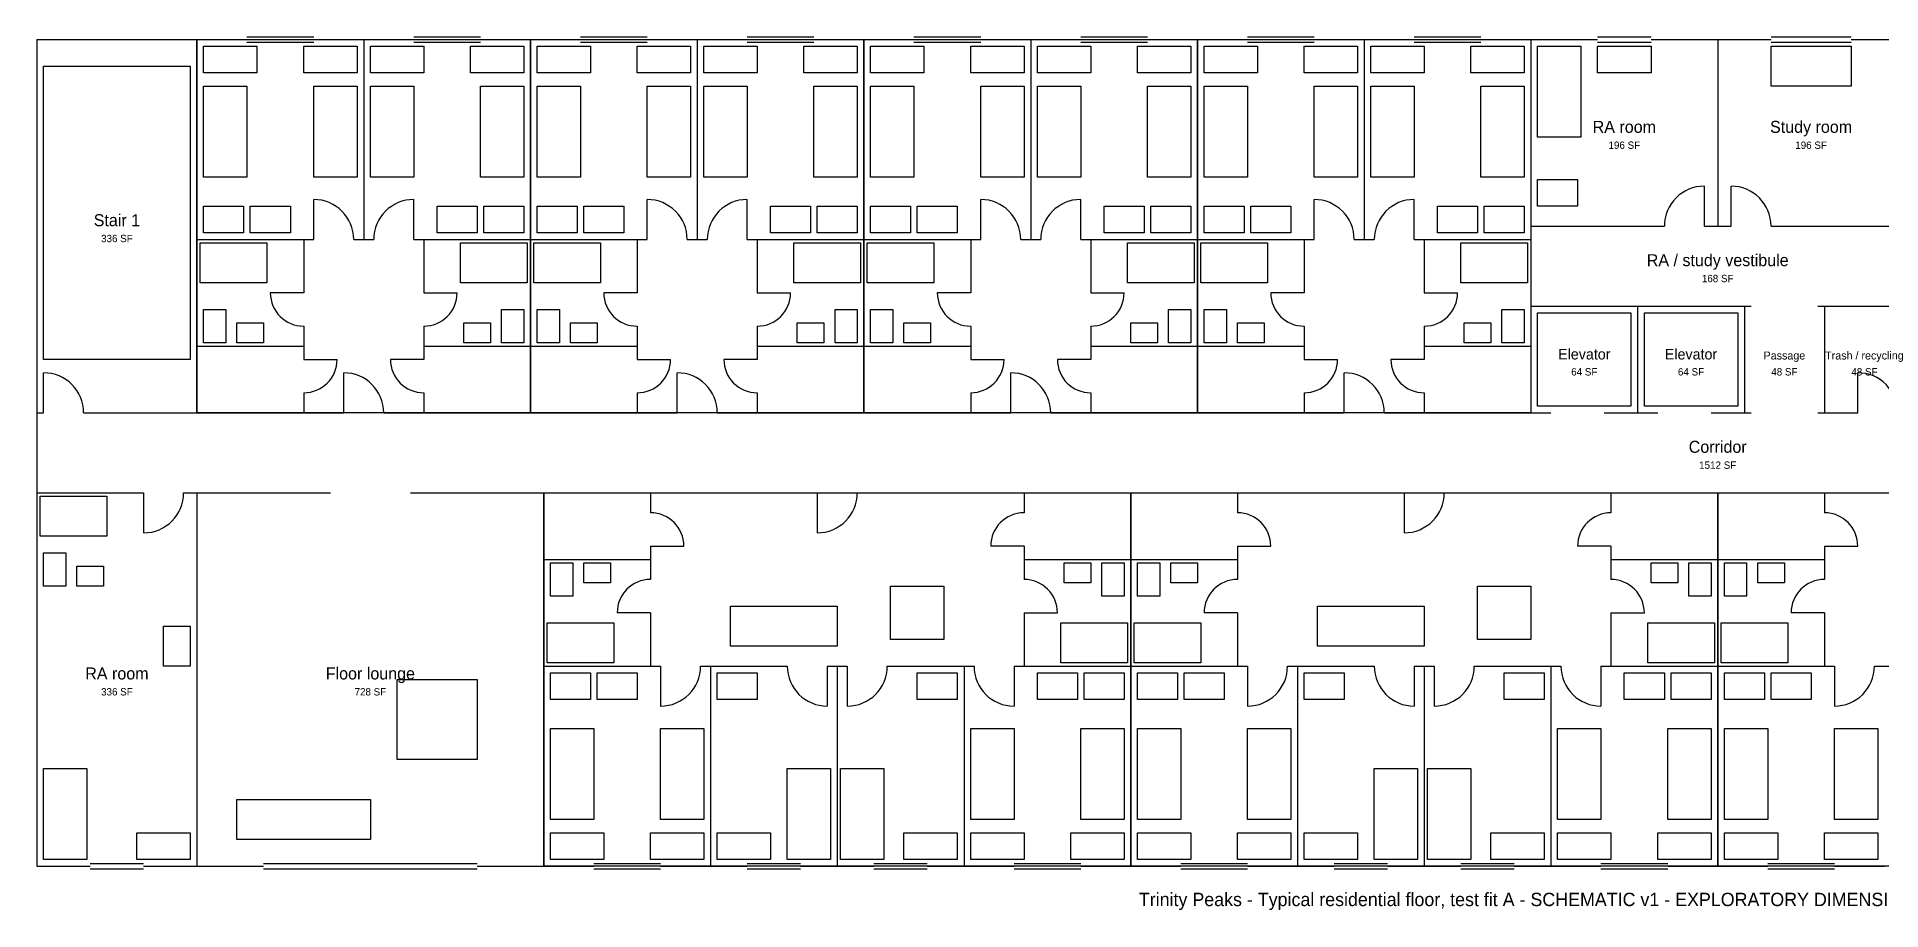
# Model space of a CAD drawing. Extents: x 0 to 252, y -65 to 0.
# Drawn here: x 0 to 138.2, y -65.3 to 0.2 of the extents above; entities that cross this region are included whole.
import ezdxf
from ezdxf.enums import TextEntityAlignment as Align

# ---------------------------------------------------------------- set-up
doc = ezdxf.new("R2010")
doc.units = 0
for name, color, linetype in [('DOORS', 1, 'CONTINUOUS'), ('FIXTURES', 4, 'CONTINUOUS'), ('FURNITURE', 8, 'CONTINUOUS'), ('MODULES', 6, 'CONTINUOUS'), ('TEXT', 7, 'CONTINUOUS'), ('WALLS', 7, 'CONTINUOUS'), ('WALLS-EXT', 7, 'CONTINUOUS'), ('WINDOWS', 5, 'CONTINUOUS')]:
    doc.layers.add(name, color=color, linetype=linetype)

msp = doc.modelspace()

# ---------------------------------------------------------------- linework, layer by layer
at = {"layer": 'DOORS'}
for p, q in [((125, -14), (125, -11)), ((127, -14), (127, -11)), ((20.75, -15), (20.75, -12)), ((28.25, -15), (28.25, -12)), ((45.75, -15), (45.75, -12)), ((53.25, -15), (53.25, -12)), ((70.75, -15), (70.75, -12)), ((78.25, -15), (78.25, -12)), ((95.75, -15), (95.75, -12)), ((103.25, -15), (103.25, -12)), ((20, -19), (17.5, -19)), ((29, -19), (31.5, -19)), ((45, -19), (42.5, -19)), ((54, -19), (56.5, -19)), ((70, -19), (67.5, -19)), ((79, -19), (81.5, -19)), ((95, -19), (92.5, -19)), ((104, -19), (106.5, -19)), ((20, -24), (22.5, -24)), ((29, -24), (26.5, -24)), ((45, -24), (47.5, -24)), ((54, -24), (51.5, -24)), ((70, -24), (72.5, -24)), ((79, -24), (76.5, -24)), ((95, -24), (97.5, -24)), ((104, -24), (101.5, -24)), ((0.5, -28), (0.5, -25)), ((23, -28), (23, -25)), ((48, -28), (48, -25)), ((73, -28), (73, -25)), ((98, -28), (98, -25)), ((136.5, -28), (136.5, -25)), ((8, -34), (8, -37)), ((58.5, -34), (58.5, -37)), ((102.5, -34), (102.5, -37)), ((46, -38), (48.5, -38)), ((74, -38), (71.5, -38)), ((90, -38), (92.5, -38)), ((118, -38), (115.5, -38)), ((134, -38), (136.5, -38)), ((46, -43), (43.5, -43)), ((74, -43), (76.5, -43)), ((90, -43), (87.5, -43)), ((118, -43), (120.5, -43)), ((134, -43), (131.5, -43)), ((46.75, -47), (46.75, -50)), ((59.25, -47), (59.25, -50)), ((60.75, -47), (60.75, -50)), ((73.25, -47), (73.25, -50)), ((90.75, -47), (90.75, -50)), ((103.25, -47), (103.25, -50)), ((104.75, -47), (104.75, -50)), ((117.25, -47), (117.25, -50)), ((134.75, -47), (134.75, -50))]:
    msp.add_line(p, q, dxfattribs=at)
for centre, radius, start, end in [((125, -14), 3, 90, 180), ((127, -14), 3, 0, 90), ((20.75, -15), 3, 0, 90), ((28.25, -15), 3, 90, 180), ((45.75, -15), 3, 0, 90), ((53.25, -15), 3, 90, 180), ((70.75, -15), 3, 0, 90), ((78.25, -15), 3, 90, 180), ((95.75, -15), 3, 0, 90), ((103.25, -15), 3, 90, 180), ((20, -19), 2.5, 180, 270), ((29, -19), 2.5, 270, 0), ((45, -19), 2.5, 180, 270), ((54, -19), 2.5, 270, 0), ((70, -19), 2.5, 180, 270), ((79, -19), 2.5, 270, 0), ((95, -19), 2.5, 180, 270), ((104, -19), 2.5, 270, 0), ((20, -24), 2.5, 270, 0), ((29, -24), 2.5, 180, 270), ((45, -24), 2.5, 270, 0), ((54, -24), 2.5, 180, 270), ((70, -24), 2.5, 270, 0), ((79, -24), 2.5, 180, 270), ((95, -24), 2.5, 270, 0), ((104, -24), 2.5, 180, 270), ((0.5, -28), 3, 0, 90), ((23, -28), 3, 0, 90), ((48, -28), 3, 0, 90), ((73, -28), 3, 0, 90), ((98, -28), 3, 0, 90), ((136.5, -28), 3, 0, 90), ((8, -34), 3, 270, 0), ((58.5, -34), 3, 270, 0), ((102.5, -34), 3, 270, 0), ((46, -38), 2.5, 0, 90), ((74, -38), 2.5, 90, 180), ((90, -38), 2.5, 0, 90), ((118, -38), 2.5, 90, 180), ((134, -38), 2.5, 0, 90), ((46, -43), 2.5, 90, 180), ((74, -43), 2.5, 0, 90), ((90, -43), 2.5, 90, 180), ((118, -43), 2.5, 0, 90), ((134, -43), 2.5, 90, 180), ((46.75, -47), 3, 270, 0), ((59.25, -47), 3, 180, 270), ((60.75, -47), 3, 270, 0), ((73.25, -47), 3, 180, 270), ((90.75, -47), 3, 270, 0), ((103.25, -47), 3, 180, 270), ((104.75, -47), 3, 270, 0), ((117.25, -47), 3, 180, 270), ((134.75, -47), 3, 270, 0)]:
    msp.add_arc(centre, radius, start, end, dxfattribs=at)
at = {"layer": 'FIXTURES'}
for p, q in [((0.5, -2), (11.5, -2)), ((0.5, -24), (0.5, -2)), ((11.5, -2), (11.5, -24)), ((12.25, -15.25), (17.25, -15.25)), ((12.25, -18.25), (12.25, -15.25)), ((17.25, -15.25), (17.25, -18.25)), ((31.75, -15.25), (36.75, -15.25)), ((31.75, -18.25), (31.75, -15.25)), ((36.75, -15.25), (36.75, -18.25)), ((37.25, -15.25), (42.25, -15.25)), ((37.25, -18.25), (37.25, -15.25)), ((42.25, -15.25), (42.25, -18.25)), ((56.75, -15.25), (61.75, -15.25)), ((56.75, -18.25), (56.75, -15.25)), ((61.75, -15.25), (61.75, -18.25)), ((62.25, -15.25), (67.25, -15.25)), ((62.25, -18.25), (62.25, -15.25)), ((67.25, -15.25), (67.25, -18.25)), ((81.75, -15.25), (86.75, -15.25)), ((81.75, -18.25), (81.75, -15.25)), ((86.75, -15.25), (86.75, -18.25)), ((87.25, -15.25), (92.25, -15.25)), ((87.25, -18.25), (87.25, -15.25)), ((92.25, -15.25), (92.25, -18.25)), ((106.75, -15.25), (111.75, -15.25)), ((106.75, -18.25), (106.75, -15.25)), ((111.75, -15.25), (111.75, -18.25)), ((17.25, -18.25), (12.25, -18.25)), ((36.75, -18.25), (31.75, -18.25)), ((42.25, -18.25), (37.25, -18.25)), ((61.75, -18.25), (56.75, -18.25)), ((67.25, -18.25), (62.25, -18.25)), ((86.75, -18.25), (81.75, -18.25)), ((92.25, -18.25), (87.25, -18.25)), ((111.75, -18.25), (106.75, -18.25)), ((12.5, -20.25), (14.17, -20.25)), ((12.5, -22.75), (12.5, -20.25)), ((14.17, -20.25), (14.17, -22.75)), ((34.83, -20.25), (36.5, -20.25)), ((34.83, -22.75), (34.83, -20.25)), ((36.5, -20.25), (36.5, -22.75)), ((37.5, -20.25), (39.17, -20.25)), ((37.5, -22.75), (37.5, -20.25)), ((39.17, -20.25), (39.17, -22.75)), ((59.83, -20.25), (61.5, -20.25)), ((59.83, -22.75), (59.83, -20.25)), ((61.5, -20.25), (61.5, -22.75)), ((62.5, -20.25), (64.17, -20.25)), ((62.5, -22.75), (62.5, -20.25)), ((64.17, -20.25), (64.17, -22.75)), ((84.83, -20.25), (86.5, -20.25)), ((84.83, -22.75), (84.83, -20.25)), ((86.5, -20.25), (86.5, -22.75)), ((87.5, -20.25), (89.17, -20.25)), ((87.5, -22.75), (87.5, -20.25)), ((89.17, -20.25), (89.17, -22.75)), ((109.83, -20.25), (111.5, -20.25)), ((109.83, -22.75), (109.83, -20.25)), ((111.5, -20.25), (111.5, -22.75)), ((112.5, -20.5), (119.5, -20.5)), ((112.5, -27.5), (112.5, -20.5)), ((119.5, -20.5), (119.5, -27.5)), ((120.5, -20.5), (127.5, -20.5)), ((120.5, -27.5), (120.5, -20.5)), ((127.5, -20.5), (127.5, -27.5)), ((15, -21.25), (17, -21.25)), ((15, -22.75), (15, -21.25)), ((17, -21.25), (17, -22.75)), ((32, -21.25), (34, -21.25)), ((32, -22.75), (32, -21.25)), ((34, -21.25), (34, -22.75)), ((40, -21.25), (42, -21.25)), ((40, -22.75), (40, -21.25)), ((42, -21.25), (42, -22.75)), ((57, -21.25), (59, -21.25)), ((57, -22.75), (57, -21.25)), ((59, -21.25), (59, -22.75)), ((65, -21.25), (67, -21.25)), ((65, -22.75), (65, -21.25)), ((67, -21.25), (67, -22.75)), ((82, -21.25), (84, -21.25)), ((82, -22.75), (82, -21.25)), ((84, -21.25), (84, -22.75)), ((90, -21.25), (92, -21.25)), ((90, -22.75), (90, -21.25)), ((92, -21.25), (92, -22.75)), ((107, -21.25), (109, -21.25)), ((107, -22.75), (107, -21.25)), ((109, -21.25), (109, -22.75)), ((14.17, -22.75), (12.5, -22.75)), ((17, -22.75), (15, -22.75)), ((34, -22.75), (32, -22.75)), ((36.5, -22.75), (34.83, -22.75)), ((39.17, -22.75), (37.5, -22.75)), ((42, -22.75), (40, -22.75)), ((59, -22.75), (57, -22.75)), ((61.5, -22.75), (59.83, -22.75)), ((64.17, -22.75), (62.5, -22.75)), ((67, -22.75), (65, -22.75)), ((84, -22.75), (82, -22.75)), ((86.5, -22.75), (84.83, -22.75)), ((89.17, -22.75), (87.5, -22.75)), ((92, -22.75), (90, -22.75)), ((109, -22.75), (107, -22.75)), ((111.5, -22.75), (109.83, -22.75)), ((11.5, -24), (0.5, -24)), ((119.5, -27.5), (112.5, -27.5)), ((127.5, -27.5), (120.5, -27.5)), ((0.25, -34.25), (5.25, -34.25)), ((0.25, -37.25), (0.25, -34.25)), ((5.25, -34.25), (5.25, -37.25)), ((5.25, -37.25), (0.25, -37.25)), ((0.5, -38.5), (2.17, -38.5)), ((0.5, -41), (0.5, -38.5)), ((2.17, -38.5), (2.17, -41)), ((3, -39.5), (5, -39.5)), ((3, -41), (3, -39.5)), ((5, -39.5), (5, -41)), ((38.5, -39.25), (40.17, -39.25)), ((38.5, -41.75), (38.5, -39.25)), ((40.17, -39.25), (40.17, -41.75)), ((41, -39.25), (43, -39.25)), ((41, -40.75), (41, -39.25)), ((43, -39.25), (43, -40.75)), ((77, -39.25), (79, -39.25)), ((77, -40.75), (77, -39.25)), ((79, -39.25), (79, -40.75)), ((79.83, -39.25), (81.5, -39.25)), ((79.83, -41.75), (79.83, -39.25)), ((81.5, -39.25), (81.5, -41.75)), ((82.5, -39.25), (84.17, -39.25)), ((82.5, -41.75), (82.5, -39.25)), ((84.17, -39.25), (84.17, -41.75)), ((85, -39.25), (87, -39.25)), ((85, -40.75), (85, -39.25)), ((87, -39.25), (87, -40.75)), ((121, -39.25), (123, -39.25)), ((121, -40.75), (121, -39.25)), ((123, -39.25), (123, -40.75)), ((123.83, -39.25), (125.5, -39.25)), ((123.83, -41.75), (123.83, -39.25)), ((125.5, -39.25), (125.5, -41.75)), ((126.5, -39.25), (128.17, -39.25)), ((126.5, -41.75), (126.5, -39.25)), ((128.17, -39.25), (128.17, -41.75)), ((129, -39.25), (131, -39.25)), ((129, -40.75), (129, -39.25)), ((131, -39.25), (131, -40.75)), ((2.17, -41), (0.5, -41)), ((5, -41), (3, -41)), ((43, -40.75), (41, -40.75)), ((79, -40.75), (77, -40.75)), ((87, -40.75), (85, -40.75)), ((123, -40.75), (121, -40.75)), ((131, -40.75), (129, -40.75)), ((40.17, -41.75), (38.5, -41.75)), ((81.5, -41.75), (79.83, -41.75)), ((84.17, -41.75), (82.5, -41.75)), ((125.5, -41.75), (123.83, -41.75)), ((128.17, -41.75), (126.5, -41.75)), ((38.25, -43.75), (43.25, -43.75)), ((38.25, -46.75), (38.25, -43.75)), ((43.25, -43.75), (43.25, -46.75)), ((76.75, -43.75), (81.75, -43.75)), ((76.75, -46.75), (76.75, -43.75)), ((81.75, -43.75), (81.75, -46.75)), ((82.25, -43.75), (87.25, -43.75)), ((82.25, -46.75), (82.25, -43.75)), ((87.25, -43.75), (87.25, -46.75)), ((120.75, -43.75), (125.75, -43.75)), ((120.75, -46.75), (120.75, -43.75)), ((125.75, -43.75), (125.75, -46.75)), ((126.25, -43.75), (131.25, -43.75)), ((126.25, -46.75), (126.25, -43.75)), ((131.25, -43.75), (131.25, -46.75)), ((43.25, -46.75), (38.25, -46.75)), ((81.75, -46.75), (76.75, -46.75)), ((87.25, -46.75), (82.25, -46.75)), ((125.75, -46.75), (120.75, -46.75)), ((131.25, -46.75), (126.25, -46.75))]:
    msp.add_line(p, q, dxfattribs=at)
at = {"layer": 'FURNITURE'}
for p, q in [((12.5, -0.5), (16.5, -0.5)), ((12.5, -2.5), (12.5, -0.5)), ((16.5, -0.5), (16.5, -2.5)), ((20, -0.5), (24, -0.5)), ((20, -2.5), (20, -0.5)), ((24, -0.5), (24, -2.5)), ((25, -0.5), (29, -0.5)), ((25, -2.5), (25, -0.5)), ((29, -0.5), (29, -2.5)), ((32.5, -0.5), (36.5, -0.5)), ((32.5, -2.5), (32.5, -0.5)), ((36.5, -0.5), (36.5, -2.5)), ((37.5, -0.5), (41.5, -0.5)), ((37.5, -2.5), (37.5, -0.5)), ((41.5, -0.5), (41.5, -2.5)), ((45, -0.5), (49, -0.5)), ((45, -2.5), (45, -0.5)), ((49, -0.5), (49, -2.5)), ((50, -0.5), (54, -0.5)), ((50, -2.5), (50, -0.5)), ((54, -0.5), (54, -2.5)), ((57.5, -0.5), (61.5, -0.5)), ((57.5, -2.5), (57.5, -0.5)), ((61.5, -0.5), (61.5, -2.5)), ((62.5, -0.5), (66.5, -0.5)), ((62.5, -2.5), (62.5, -0.5)), ((66.5, -0.5), (66.5, -2.5)), ((70, -0.5), (74, -0.5)), ((70, -2.5), (70, -0.5)), ((74, -0.5), (74, -2.5)), ((75, -0.5), (79, -0.5)), ((75, -2.5), (75, -0.5)), ((79, -0.5), (79, -2.5)), ((82.5, -0.5), (86.5, -0.5)), ((82.5, -2.5), (82.5, -0.5)), ((86.5, -0.5), (86.5, -2.5)), ((87.5, -0.5), (91.5, -0.5)), ((87.5, -2.5), (87.5, -0.5)), ((91.5, -0.5), (91.5, -2.5)), ((95, -0.5), (99, -0.5)), ((95, -2.5), (95, -0.5)), ((99, -0.5), (99, -2.5)), ((100, -0.5), (104, -0.5)), ((100, -2.5), (100, -0.5)), ((104, -0.5), (104, -2.5)), ((107.5, -0.5), (111.5, -0.5)), ((107.5, -2.5), (107.5, -0.5)), ((111.5, -0.5), (111.5, -2.5)), ((112.5, -0.5), (115.75, -0.5)), ((112.5, -7.33), (112.5, -0.5)), ((115.75, -0.5), (115.75, -7.33)), ((117, -0.5), (121, -0.5)), ((117, -2.5), (117, -0.5)), ((121, -0.5), (121, -2.5)), ((130, -0.5), (136, -0.5)), ((130, -3.5), (130, -0.5)), ((136, -0.5), (136, -3.5)), ((16.5, -2.5), (12.5, -2.5)), ((24, -2.5), (20, -2.5)), ((29, -2.5), (25, -2.5)), ((36.5, -2.5), (32.5, -2.5)), ((41.5, -2.5), (37.5, -2.5)), ((49, -2.5), (45, -2.5)), ((54, -2.5), (50, -2.5)), ((61.5, -2.5), (57.5, -2.5)), ((66.5, -2.5), (62.5, -2.5)), ((74, -2.5), (70, -2.5)), ((79, -2.5), (75, -2.5)), ((86.5, -2.5), (82.5, -2.5)), ((91.5, -2.5), (87.5, -2.5)), ((99, -2.5), (95, -2.5)), ((104, -2.5), (100, -2.5)), ((111.5, -2.5), (107.5, -2.5)), ((121, -2.5), (117, -2.5)), ((12.5, -3.5), (15.75, -3.5)), ((12.5, -10.33), (12.5, -3.5)), ((15.75, -3.5), (15.75, -10.33)), ((20.75, -3.5), (24, -3.5)), ((20.75, -10.33), (20.75, -3.5)), ((24, -3.5), (24, -10.33)), ((25, -3.5), (28.25, -3.5)), ((25, -10.33), (25, -3.5)), ((28.25, -3.5), (28.25, -10.33)), ((33.25, -3.5), (36.5, -3.5)), ((33.25, -10.33), (33.25, -3.5)), ((36.5, -3.5), (36.5, -10.33)), ((37.5, -3.5), (40.75, -3.5)), ((37.5, -10.33), (37.5, -3.5)), ((40.75, -3.5), (40.75, -10.33)), ((45.75, -3.5), (49, -3.5)), ((45.75, -10.33), (45.75, -3.5)), ((49, -3.5), (49, -10.33)), ((50, -3.5), (53.25, -3.5)), ((50, -10.33), (50, -3.5)), ((53.25, -3.5), (53.25, -10.33)), ((58.25, -3.5), (61.5, -3.5)), ((58.25, -10.33), (58.25, -3.5)), ((61.5, -3.5), (61.5, -10.33)), ((62.5, -3.5), (65.75, -3.5)), ((62.5, -10.33), (62.5, -3.5)), ((65.75, -3.5), (65.75, -10.33)), ((70.75, -3.5), (74, -3.5)), ((70.75, -10.33), (70.75, -3.5)), ((74, -3.5), (74, -10.33)), ((75, -3.5), (78.25, -3.5)), ((75, -10.33), (75, -3.5)), ((78.25, -3.5), (78.25, -10.33)), ((83.25, -3.5), (86.5, -3.5)), ((83.25, -10.33), (83.25, -3.5)), ((86.5, -3.5), (86.5, -10.33)), ((87.5, -3.5), (90.75, -3.5)), ((87.5, -10.33), (87.5, -3.5)), ((90.75, -3.5), (90.75, -10.33)), ((95.75, -3.5), (99, -3.5)), ((95.75, -10.33), (95.75, -3.5)), ((99, -3.5), (99, -10.33)), ((100, -3.5), (103.25, -3.5)), ((100, -10.33), (100, -3.5)), ((103.25, -3.5), (103.25, -10.33)), ((108.25, -3.5), (111.5, -3.5)), ((108.25, -10.33), (108.25, -3.5)), ((111.5, -3.5), (111.5, -10.33)), ((136, -3.5), (130, -3.5)), ((115.75, -7.33), (112.5, -7.33)), ((15.75, -10.33), (12.5, -10.33)), ((24, -10.33), (20.75, -10.33)), ((28.25, -10.33), (25, -10.33)), ((36.5, -10.33), (33.25, -10.33)), ((40.75, -10.33), (37.5, -10.33)), ((49, -10.33), (45.75, -10.33)), ((53.25, -10.33), (50, -10.33)), ((61.5, -10.33), (58.25, -10.33)), ((65.75, -10.33), (62.5, -10.33)), ((74, -10.33), (70.75, -10.33)), ((78.25, -10.33), (75, -10.33)), ((86.5, -10.33), (83.25, -10.33)), ((90.75, -10.33), (87.5, -10.33)), ((99, -10.33), (95.75, -10.33)), ((103.25, -10.33), (100, -10.33)), ((111.5, -10.33), (108.25, -10.33)), ((112.5, -10.5), (115.5, -10.5)), ((112.5, -12.5), (112.5, -10.5)), ((115.5, -10.5), (115.5, -12.5)), ((12.5, -12.5), (15.5, -12.5)), ((12.5, -14.5), (12.5, -12.5)), ((15.5, -12.5), (15.5, -14.5)), ((16, -12.5), (19, -12.5)), ((16, -14.5), (16, -12.5)), ((19, -12.5), (19, -14.5)), ((30, -12.5), (33, -12.5)), ((30, -14.5), (30, -12.5)), ((33, -12.5), (33, -14.5)), ((33.5, -12.5), (36.5, -12.5)), ((33.5, -14.5), (33.5, -12.5)), ((36.5, -12.5), (36.5, -14.5)), ((37.5, -12.5), (40.5, -12.5)), ((37.5, -14.5), (37.5, -12.5)), ((40.5, -12.5), (40.5, -14.5)), ((41, -12.5), (44, -12.5)), ((41, -14.5), (41, -12.5)), ((44, -12.5), (44, -14.5)), ((55, -12.5), (58, -12.5)), ((55, -14.5), (55, -12.5)), ((58, -12.5), (58, -14.5)), ((58.5, -12.5), (61.5, -12.5)), ((58.5, -14.5), (58.5, -12.5)), ((61.5, -12.5), (61.5, -14.5)), ((62.5, -12.5), (65.5, -12.5)), ((62.5, -14.5), (62.5, -12.5)), ((65.5, -12.5), (65.5, -14.5)), ((66, -12.5), (69, -12.5)), ((66, -14.5), (66, -12.5)), ((69, -12.5), (69, -14.5)), ((80, -12.5), (83, -12.5)), ((80, -14.5), (80, -12.5)), ((83, -12.5), (83, -14.5)), ((83.5, -12.5), (86.5, -12.5)), ((83.5, -14.5), (83.5, -12.5)), ((86.5, -12.5), (86.5, -14.5)), ((87.5, -12.5), (90.5, -12.5)), ((87.5, -14.5), (87.5, -12.5)), ((90.5, -12.5), (90.5, -14.5)), ((91, -12.5), (94, -12.5)), ((91, -14.5), (91, -12.5)), ((94, -12.5), (94, -14.5)), ((105, -12.5), (108, -12.5)), ((105, -14.5), (105, -12.5)), ((108, -12.5), (108, -14.5)), ((108.5, -12.5), (111.5, -12.5)), ((108.5, -14.5), (108.5, -12.5)), ((111.5, -12.5), (111.5, -14.5)), ((115.5, -12.5), (112.5, -12.5)), ((15.5, -14.5), (12.5, -14.5)), ((19, -14.5), (16, -14.5)), ((33, -14.5), (30, -14.5)), ((36.5, -14.5), (33.5, -14.5)), ((40.5, -14.5), (37.5, -14.5)), ((44, -14.5), (41, -14.5)), ((58, -14.5), (55, -14.5)), ((61.5, -14.5), (58.5, -14.5)), ((65.5, -14.5), (62.5, -14.5)), ((69, -14.5), (66, -14.5)), ((83, -14.5), (80, -14.5)), ((86.5, -14.5), (83.5, -14.5)), ((90.5, -14.5), (87.5, -14.5)), ((94, -14.5), (91, -14.5)), ((108, -14.5), (105, -14.5)), ((111.5, -14.5), (108.5, -14.5)), ((64, -41), (68, -41)), ((64, -45), (64, -41)), ((68, -41), (68, -45)), ((108, -41), (112, -41)), ((108, -45), (108, -41)), ((112, -41), (112, -45)), ((52, -42.5), (60, -42.5)), ((52, -45.5), (52, -42.5)), ((60, -42.5), (60, -45.5)), ((96, -42.5), (104, -42.5)), ((96, -45.5), (96, -42.5)), ((104, -42.5), (104, -45.5)), ((9.5, -44), (11.5, -44)), ((9.5, -47), (9.5, -44)), ((11.5, -44), (11.5, -47)), ((60, -45.5), (52, -45.5)), ((68, -45), (64, -45)), ((104, -45.5), (96, -45.5)), ((112, -45), (108, -45)), ((11.5, -47), (9.5, -47)), ((27, -48), (33, -48)), ((27, -54), (27, -48)), ((33, -48), (33, -54)), ((38.5, -47.5), (41.5, -47.5)), ((38.5, -49.5), (38.5, -47.5)), ((41.5, -47.5), (41.5, -49.5)), ((42, -47.5), (45, -47.5)), ((42, -49.5), (42, -47.5)), ((45, -47.5), (45, -49.5)), ((51, -47.5), (54, -47.5)), ((51, -49.5), (51, -47.5)), ((54, -47.5), (54, -49.5)), ((66, -47.5), (69, -47.5)), ((66, -49.5), (66, -47.5)), ((69, -47.5), (69, -49.5)), ((75, -47.5), (78, -47.5)), ((75, -49.5), (75, -47.5)), ((78, -47.5), (78, -49.5)), ((78.5, -47.5), (81.5, -47.5)), ((78.5, -49.5), (78.5, -47.5)), ((81.5, -47.5), (81.5, -49.5)), ((82.5, -47.5), (85.5, -47.5)), ((82.5, -49.5), (82.5, -47.5)), ((85.5, -47.5), (85.5, -49.5)), ((86, -47.5), (89, -47.5)), ((86, -49.5), (86, -47.5)), ((89, -47.5), (89, -49.5)), ((95, -47.5), (98, -47.5)), ((95, -49.5), (95, -47.5)), ((98, -47.5), (98, -49.5)), ((110, -47.5), (113, -47.5)), ((110, -49.5), (110, -47.5)), ((113, -47.5), (113, -49.5)), ((119, -47.5), (122, -47.5)), ((119, -49.5), (119, -47.5)), ((122, -47.5), (122, -49.5)), ((122.5, -47.5), (125.5, -47.5)), ((122.5, -49.5), (122.5, -47.5)), ((125.5, -47.5), (125.5, -49.5)), ((126.5, -47.5), (129.5, -47.5)), ((126.5, -49.5), (126.5, -47.5)), ((129.5, -47.5), (129.5, -49.5)), ((130, -47.5), (133, -47.5)), ((130, -49.5), (130, -47.5)), ((133, -47.5), (133, -49.5)), ((41.5, -49.5), (38.5, -49.5)), ((45, -49.5), (42, -49.5)), ((54, -49.5), (51, -49.5)), ((69, -49.5), (66, -49.5)), ((78, -49.5), (75, -49.5)), ((81.5, -49.5), (78.5, -49.5)), ((85.5, -49.5), (82.5, -49.5)), ((89, -49.5), (86, -49.5)), ((98, -49.5), (95, -49.5)), ((113, -49.5), (110, -49.5)), ((122, -49.5), (119, -49.5)), ((125.5, -49.5), (122.5, -49.5)), ((129.5, -49.5), (126.5, -49.5)), ((133, -49.5), (130, -49.5)), ((38.5, -51.67), (41.75, -51.67)), ((38.5, -58.5), (38.5, -51.67)), ((41.75, -51.67), (41.75, -58.5)), ((46.75, -51.67), (50, -51.67)), ((46.75, -58.5), (46.75, -51.67)), ((50, -51.67), (50, -58.5)), ((70, -51.67), (73.25, -51.67)), ((70, -58.5), (70, -51.67)), ((73.25, -51.67), (73.25, -58.5)), ((78.25, -51.67), (81.5, -51.67)), ((78.25, -58.5), (78.25, -51.67)), ((81.5, -51.67), (81.5, -58.5)), ((82.5, -51.67), (85.75, -51.67)), ((82.5, -58.5), (82.5, -51.67)), ((85.75, -51.67), (85.75, -58.5)), ((90.75, -51.67), (94, -51.67)), ((90.75, -58.5), (90.75, -51.67)), ((94, -51.67), (94, -58.5)), ((114, -51.67), (117.25, -51.67)), ((114, -58.5), (114, -51.67)), ((117.25, -51.67), (117.25, -58.5)), ((122.25, -51.67), (125.5, -51.67)), ((122.25, -58.5), (122.25, -51.67)), ((125.5, -51.67), (125.5, -58.5)), ((126.5, -51.67), (129.75, -51.67)), ((126.5, -58.5), (126.5, -51.67)), ((129.75, -51.67), (129.75, -58.5)), ((134.75, -51.67), (138, -51.67)), ((134.75, -58.5), (134.75, -51.67)), ((138, -51.67), (138, -58.5)), ((0.5, -54.67), (3.75, -54.67)), ((0.5, -61.5), (0.5, -54.67)), ((3.75, -54.67), (3.75, -61.5)), ((33, -54), (27, -54)), ((56.25, -54.67), (59.5, -54.67)), ((56.25, -61.5), (56.25, -54.67)), ((59.5, -54.67), (59.5, -61.5)), ((60.25, -54.67), (63.5, -54.67)), ((60.25, -61.5), (60.25, -54.67)), ((63.5, -54.67), (63.5, -61.5)), ((100.25, -54.67), (103.5, -54.67)), ((100.25, -61.5), (100.25, -54.67)), ((103.5, -54.67), (103.5, -61.5)), ((104.25, -54.67), (107.5, -54.67)), ((104.25, -61.5), (104.25, -54.67)), ((107.5, -54.67), (107.5, -61.5)), ((15, -57), (25, -57)), ((15, -60), (15, -57)), ((25, -57), (25, -60)), ((41.75, -58.5), (38.5, -58.5)), ((50, -58.5), (46.75, -58.5)), ((73.25, -58.5), (70, -58.5)), ((81.5, -58.5), (78.25, -58.5)), ((85.75, -58.5), (82.5, -58.5)), ((94, -58.5), (90.75, -58.5)), ((117.25, -58.5), (114, -58.5)), ((125.5, -58.5), (122.25, -58.5)), ((129.75, -58.5), (126.5, -58.5)), ((138, -58.5), (134.75, -58.5)), ((7.5, -59.5), (11.5, -59.5)), ((7.5, -61.5), (7.5, -59.5)), ((11.5, -59.5), (11.5, -61.5)), ((25, -60), (15, -60)), ((38.5, -59.5), (42.5, -59.5)), ((38.5, -61.5), (38.5, -59.5)), ((42.5, -59.5), (42.5, -61.5)), ((46, -59.5), (50, -59.5)), ((46, -61.5), (46, -59.5)), ((50, -59.5), (50, -61.5)), ((51, -59.5), (55, -59.5)), ((51, -61.5), (51, -59.5)), ((55, -59.5), (55, -61.5)), ((65, -59.5), (69, -59.5)), ((65, -61.5), (65, -59.5)), ((69, -59.5), (69, -61.5)), ((70, -59.5), (74, -59.5)), ((70, -61.5), (70, -59.5)), ((74, -59.5), (74, -61.5)), ((77.5, -59.5), (81.5, -59.5)), ((77.5, -61.5), (77.5, -59.5)), ((81.5, -59.5), (81.5, -61.5)), ((82.5, -59.5), (86.5, -59.5)), ((82.5, -61.5), (82.5, -59.5)), ((86.5, -59.5), (86.5, -61.5)), ((90, -59.5), (94, -59.5)), ((90, -61.5), (90, -59.5)), ((94, -59.5), (94, -61.5)), ((95, -59.5), (99, -59.5)), ((95, -61.5), (95, -59.5)), ((99, -59.5), (99, -61.5)), ((109, -59.5), (113, -59.5)), ((109, -61.5), (109, -59.5)), ((113, -59.5), (113, -61.5)), ((114, -59.5), (118, -59.5)), ((114, -61.5), (114, -59.5)), ((118, -59.5), (118, -61.5)), ((121.5, -59.5), (125.5, -59.5)), ((121.5, -61.5), (121.5, -59.5)), ((125.5, -59.5), (125.5, -61.5)), ((126.5, -59.5), (130.5, -59.5)), ((126.5, -61.5), (126.5, -59.5)), ((130.5, -59.5), (130.5, -61.5)), ((134, -59.5), (138, -59.5)), ((134, -61.5), (134, -59.5)), ((138, -59.5), (138, -61.5)), ((3.75, -61.5), (0.5, -61.5)), ((11.5, -61.5), (7.5, -61.5)), ((42.5, -61.5), (38.5, -61.5)), ((50, -61.5), (46, -61.5)), ((55, -61.5), (51, -61.5)), ((59.5, -61.5), (56.25, -61.5)), ((63.5, -61.5), (60.25, -61.5)), ((69, -61.5), (65, -61.5)), ((74, -61.5), (70, -61.5)), ((81.5, -61.5), (77.5, -61.5)), ((86.5, -61.5), (82.5, -61.5)), ((94, -61.5), (90, -61.5)), ((99, -61.5), (95, -61.5)), ((103.5, -61.5), (100.25, -61.5)), ((107.5, -61.5), (104.25, -61.5)), ((113, -61.5), (109, -61.5)), ((118, -61.5), (114, -61.5)), ((125.5, -61.5), (121.5, -61.5)), ((130.5, -61.5), (126.5, -61.5)), ((138, -61.5), (134, -61.5))]:
    msp.add_line(p, q, dxfattribs=at)
at = {"layer": 'MODULES'}
for p, q in [((12, 0), (37, 0)), ((12, -28), (12, 0)), ((37, 0), (37, -28)), ((37, 0), (62, 0)), ((37, -28), (37, 0)), ((62, 0), (62, -28)), ((62, 0), (87, 0)), ((62, -28), (62, 0)), ((87, 0), (87, -28)), ((87, 0), (112, 0)), ((87, -28), (87, 0)), ((112, 0), (112, -28)), ((37, -28), (12, -28)), ((62, -28), (37, -28)), ((87, -28), (62, -28)), ((112, -28), (87, -28)), ((38, -34), (82, -34)), ((38, -62), (38, -34)), ((82, -34), (82, -62)), ((82, -34), (126, -34)), ((82, -62), (82, -34)), ((126, -34), (126, -62)), ((126, -34), (170, -34)), ((126, -62), (126, -34)), ((82, -62), (38, -62)), ((126, -62), (82, -62)), ((170, -62), (126, -62))]:
    msp.add_line(p, q, dxfattribs=at)
at = {"layer": 'WALLS'}
for p, q in [((12, 0), (12, -28)), ((12, 0), (12, -15)), ((24.5, 0), (24.5, -15)), ((37, 0), (37, -15)), ((49.5, 0), (49.5, -15)), ((62, 0), (62, -15)), ((74.5, 0), (74.5, -15)), ((87, 0), (87, -15)), ((99.5, 0), (99.5, -15)), ((112, 0), (112, -14)), ((112, 0), (112, -15)), ((126, 0), (126, -14)), ((12, -15), (20.75, -15)), ((12, -15), (20, -15)), ((12, -15), (12, -23)), ((20, -15), (20, -19)), ((20, -15), (20.75, -15)), ((23.75, -15), (24.5, -15)), ((23.75, -15), (25.25, -15)), ((24.5, -15), (25.25, -15)), ((28.25, -15), (37, -15)), ((28.25, -15), (29, -15)), ((29, -15), (29, -19)), ((29, -15), (37, -15)), ((37, -15), (37, -23)), ((37, -15), (45.75, -15)), ((37, -15), (45, -15)), ((45, -15), (45, -19)), ((45, -15), (45.75, -15)), ((48.75, -15), (49.5, -15)), ((48.75, -15), (50.25, -15)), ((49.5, -15), (50.25, -15)), ((53.25, -15), (62, -15)), ((53.25, -15), (54, -15)), ((54, -15), (54, -19)), ((54, -15), (62, -15)), ((62, -15), (62, -23)), ((62, -15), (70.75, -15)), ((62, -15), (70, -15)), ((70, -15), (70, -19)), ((70, -15), (70.75, -15)), ((73.75, -15), (74.5, -15)), ((73.75, -15), (75.25, -15)), ((74.5, -15), (75.25, -15)), ((78.25, -15), (87, -15)), ((78.25, -15), (79, -15)), ((79, -15), (79, -19)), ((79, -15), (87, -15)), ((87, -15), (87, -23)), ((87, -15), (95.75, -15)), ((87, -15), (95, -15)), ((95, -15), (95, -19)), ((95, -15), (95.75, -15)), ((98.75, -15), (99.5, -15)), ((98.75, -15), (100.25, -15)), ((99.5, -15), (100.25, -15)), ((103.25, -15), (112, -15)), ((103.25, -15), (104, -15)), ((104, -15), (104, -19)), ((104, -15), (112, -15)), ((112, -14), (122, -14)), ((112, -14), (112, -20)), ((112, -15), (112, -23)), ((125, -14), (126, -14)), ((125, -14), (127, -14)), ((126, -14), (127, -14)), ((130, -14), (140, -14)), ((112, -20), (128.5, -20)), ((112, -20), (120, -20)), ((112, -20), (112, -28)), ((120, -20), (120, -28)), ((120, -20), (128, -20)), ((128, -20), (128, -28)), ((128, -20), (128.5, -20)), ((133.5, -20), (140, -20)), ((133.5, -20), (134, -20)), ((134, -20), (134, -28)), ((134, -20), (140, -20)), ((20, -21.5), (20, -23)), ((20, -21.5), (20, -24)), ((29, -21.5), (29, -24)), ((29, -21.5), (29, -23)), ((45, -21.5), (45, -23)), ((45, -21.5), (45, -24)), ((54, -21.5), (54, -24)), ((54, -21.5), (54, -23)), ((70, -21.5), (70, -23)), ((70, -21.5), (70, -24)), ((79, -21.5), (79, -24)), ((79, -21.5), (79, -23)), ((95, -21.5), (95, -23)), ((95, -21.5), (95, -24)), ((104, -21.5), (104, -24)), ((104, -21.5), (104, -23)), ((12, -23), (20, -23)), ((12, -23), (12, -28)), ((20, -23), (20, -24)), ((29, -23), (37, -23)), ((29, -23), (29, -24)), ((37, -23), (37, -28)), ((37, -23), (45, -23)), ((45, -23), (45, -24)), ((54, -23), (62, -23)), ((54, -23), (54, -24)), ((62, -23), (62, -28)), ((62, -23), (70, -23)), ((70, -23), (70, -24)), ((79, -23), (87, -23)), ((79, -23), (79, -24)), ((87, -23), (87, -28)), ((87, -23), (95, -23)), ((95, -23), (95, -24)), ((104, -23), (112, -23)), ((104, -23), (104, -24)), ((112, -23), (112, -28)), ((20, -26.5), (20, -28)), ((29, -26.5), (29, -28)), ((45, -26.5), (45, -28)), ((54, -26.5), (54, -28)), ((70, -26.5), (70, -28)), ((79, -26.5), (79, -28)), ((95, -26.5), (95, -28)), ((104, -26.5), (104, -28)), ((0, -28), (0.5, -28)), ((3.5, -28), (12, -28)), ((3.5, -28), (23, -28)), ((12, -28), (20, -28)), ((20, -28), (23, -28)), ((26, -28), (48, -28)), ((26, -28), (29, -28)), ((29, -28), (37, -28)), ((37, -28), (45, -28)), ((45, -28), (48, -28)), ((51, -28), (73, -28)), ((51, -28), (54, -28)), ((54, -28), (62, -28)), ((62, -28), (70, -28)), ((70, -28), (73, -28)), ((76, -28), (98, -28)), ((76, -28), (79, -28)), ((79, -28), (87, -28)), ((87, -28), (95, -28)), ((95, -28), (98, -28)), ((101, -28), (113.5, -28)), ((101, -28), (104, -28)), ((104, -28), (112, -28)), ((112, -28), (113.5, -28)), ((117.5, -28), (120, -28)), ((117.5, -28), (121.5, -28)), ((120, -28), (121.5, -28)), ((125.5, -28), (128, -28)), ((125.5, -28), (128.5, -28)), ((128, -28), (128.5, -28)), ((133.5, -28), (134, -28)), ((133.5, -28), (136.5, -28)), ((134, -28), (136.5, -28)), ((0, -34), (8, -34)), ((11, -34), (22, -34)), ((11, -34), (12, -34)), ((12, -34), (12, -62)), ((12, -34), (22, -34)), ((28, -34), (58.5, -34)), ((28, -34), (38, -34)), ((38, -34), (38, -62)), ((38, -34), (46, -34)), ((38, -34), (38, -39)), ((46, -34), (46, -35.5)), ((46, -34), (58.5, -34)), ((61.5, -34), (102.5, -34)), ((61.5, -34), (74, -34)), ((74, -34), (74, -35.5)), ((74, -34), (82, -34)), ((82, -34), (82, -39)), ((82, -34), (90, -34)), ((90, -34), (90, -35.5)), ((90, -34), (102.5, -34)), ((105.5, -34), (146.5, -34)), ((105.5, -34), (118, -34)), ((118, -34), (118, -35.5)), ((118, -34), (126, -34)), ((126, -34), (126, -39)), ((126, -34), (134, -34)), ((134, -34), (134, -35.5)), ((134, -34), (146.5, -34)), ((46, -38), (46, -39)), ((46, -38), (46, -40.5)), ((74, -38), (74, -40.5)), ((74, -38), (74, -39)), ((90, -38), (90, -39)), ((90, -38), (90, -40.5)), ((118, -38), (118, -40.5)), ((118, -38), (118, -39)), ((134, -38), (134, -39)), ((134, -38), (134, -40.5)), ((38, -39), (46, -39)), ((38, -39), (38, -47)), ((46, -39), (46, -40.5)), ((74, -39), (82, -39)), ((74, -39), (74, -40.5)), ((82, -39), (82, -47)), ((82, -39), (90, -39)), ((90, -39), (90, -40.5)), ((118, -39), (126, -39)), ((118, -39), (118, -40.5)), ((126, -39), (126, -47)), ((126, -39), (134, -39)), ((134, -39), (134, -40.5)), ((46, -43), (46, -47)), ((74, -43), (74, -47)), ((90, -43), (90, -47)), ((118, -43), (118, -47)), ((134, -43), (134, -47)), ((38, -47), (46.75, -47)), ((38, -47), (38, -62)), ((38, -47), (46, -47)), ((46, -47), (46.75, -47)), ((49.75, -47), (50.5, -47)), ((49.75, -47), (56.25, -47)), ((50.5, -47), (50.5, -62)), ((50.5, -47), (56.25, -47)), ((59.25, -47), (60, -47)), ((59.25, -47), (60.75, -47)), ((60, -47), (60, -62)), ((60, -47), (60.75, -47)), ((63.75, -47), (69.5, -47)), ((63.75, -47), (70.25, -47)), ((69.5, -47), (69.5, -62)), ((69.5, -47), (70.25, -47)), ((73.25, -47), (82, -47)), ((73.25, -47), (74, -47)), ((74, -47), (82, -47)), ((82, -47), (82, -62)), ((82, -47), (90.75, -47)), ((82, -47), (90, -47)), ((90, -47), (90.75, -47)), ((93.75, -47), (94.5, -47)), ((93.75, -47), (100.25, -47)), ((94.5, -47), (94.5, -62)), ((94.5, -47), (100.25, -47)), ((103.25, -47), (104, -47)), ((103.25, -47), (104.75, -47)), ((104, -47), (104, -62)), ((104, -47), (104.75, -47)), ((107.75, -47), (113.5, -47)), ((107.75, -47), (114.25, -47)), ((113.5, -47), (113.5, -62)), ((113.5, -47), (114.25, -47)), ((117.25, -47), (126, -47)), ((117.25, -47), (118, -47)), ((118, -47), (126, -47)), ((126, -47), (126, -62)), ((126, -47), (134.75, -47)), ((126, -47), (134, -47)), ((134, -47), (134.75, -47)), ((137.75, -47), (138.5, -47)), ((137.75, -47), (144.25, -47))]:
    msp.add_line(p, q, dxfattribs=at)
at = {"layer": 'WALLS-EXT'}
for p, q in [((0, 0), (12, 0)), ((0, 0), (0, -28)), ((12, 0), (15.75, 0)), ((20.75, 0), (24.5, 0)), ((24.5, 0), (28.25, 0)), ((33.25, 0), (37, 0)), ((37, 0), (40.75, 0)), ((45.75, 0), (49.5, 0)), ((49.5, 0), (53.25, 0)), ((58.25, 0), (62, 0)), ((62, 0), (65.75, 0)), ((70.75, 0), (74.5, 0)), ((74.5, 0), (78.25, 0)), ((83.25, 0), (87, 0)), ((87, 0), (90.75, 0)), ((95.75, 0), (99.5, 0)), ((99.5, 0), (103.25, 0)), ((108.25, 0), (112, 0)), ((112, 0), (117, 0)), ((121, 0), (126, 0)), ((126, 0), (130, 0)), ((136, 0), (140, 0)), ((0, -28), (0, -34)), ((0, -34), (0, -62)), ((0, -62), (4, -62)), ((8, -62), (12, -62)), ((12, -62), (17, -62)), ((33, -62), (38, -62)), ((38, -62), (41.75, -62)), ((46.75, -62), (50.5, -62)), ((50.5, -62), (53.25, -62)), ((57.25, -62), (60, -62)), ((60, -62), (62.75, -62)), ((66.75, -62), (69.5, -62)), ((69.5, -62), (73.25, -62)), ((78.25, -62), (82, -62)), ((82, -62), (85.75, -62)), ((90.75, -62), (94.5, -62)), ((94.5, -62), (97.25, -62)), ((101.25, -62), (104, -62)), ((104, -62), (106.75, -62)), ((110.75, -62), (113.5, -62)), ((113.5, -62), (117.25, -62)), ((122.25, -62), (126, -62)), ((126, -62), (129.75, -62)), ((134.75, -62), (138.5, -62))]:
    msp.add_line(p, q, dxfattribs=at)
at = {"layer": 'WINDOWS'}
for p, q in [((15.75, 0.2), (20.75, 0.2)), ((28.25, 0.2), (33.25, 0.2)), ((40.75, 0.2), (45.75, 0.2)), ((53.25, 0.2), (58.25, 0.2)), ((65.75, 0.2), (70.75, 0.2)), ((78.25, 0.2), (83.25, 0.2)), ((90.75, 0.2), (95.75, 0.2)), ((103.25, 0.2), (108.25, 0.2)), ((117, 0.2), (121, 0.2)), ((130, 0.2), (136, 0.2)), ((15.75, -0.2), (20.75, -0.2)), ((28.25, -0.2), (33.25, -0.2)), ((40.75, -0.2), (45.75, -0.2)), ((53.25, -0.2), (58.25, -0.2)), ((65.75, -0.2), (70.75, -0.2)), ((78.25, -0.2), (83.25, -0.2)), ((90.75, -0.2), (95.75, -0.2)), ((103.25, -0.2), (108.25, -0.2)), ((117, -0.2), (121, -0.2)), ((130, -0.2), (136, -0.2)), ((4, -61.8), (8, -61.8)), ((4, -62.2), (8, -62.2)), ((17, -61.8), (33, -61.8)), ((17, -62.2), (33, -62.2)), ((41.75, -61.8), (46.75, -61.8)), ((41.75, -62.2), (46.75, -62.2)), ((53.25, -61.8), (57.25, -61.8)), ((53.25, -62.2), (57.25, -62.2)), ((62.75, -61.8), (66.75, -61.8)), ((62.75, -62.2), (66.75, -62.2)), ((73.25, -61.8), (78.25, -61.8)), ((73.25, -62.2), (78.25, -62.2)), ((85.75, -61.8), (90.75, -61.8)), ((85.75, -62.2), (90.75, -62.2)), ((97.25, -61.8), (101.25, -61.8)), ((97.25, -62.2), (101.25, -62.2)), ((106.75, -61.8), (110.75, -61.8)), ((106.75, -62.2), (110.75, -62.2)), ((117.25, -61.8), (122.25, -61.8)), ((117.25, -62.2), (122.25, -62.2)), ((129.75, -61.8), (134.75, -61.8)), ((129.75, -62.2), (134.75, -62.2))]:
    msp.add_line(p, q, dxfattribs=at)

# ---------------------------------------------------------------- texts
at = {"layer": 'TEXT'}
for s, height, p in [('RA room', 0.9, (119, -7)), ('Study room', 0.9, (133, -7)), ('196 SF', 0.55, (119, -8.2)), ('196 SF', 0.55, (133, -8.2)), ('Stair 1', 0.9, (6, -14)), ('336 SF', 0.55, (6, -15.2)), ('RA / study vestibule', 0.9, (126, -17)), ('168 SF', 0.55, (126, -18.2)), ('Elevator', 0.8, (116, -24)), ('Elevator', 0.8, (124, -24)), ('Passage', 0.6, (131, -24)), ('Trash / recycling', 0.6, (137, -24)), ('64 SF', 0.55, (116, -25.2)), ('64 SF', 0.55, (124, -25.2)), ('48 SF', 0.55, (131, -25.2)), ('48 SF', 0.55, (137, -25.2)), ('Corridor', 0.9, (126, -31)), ('1512 SF', 0.55, (126, -32.2)), ('RA room', 0.9, (6, -48)), ('Floor lounge', 0.9, (25, -48)), ('336 SF', 0.55, (6, -49.2)), ('728 SF', 0.55, (25, -49.2)), ('Trinity Peaks - Typical residential floor, test fit A - SCHEMATIC v1 - EXPLORATORY DIMENSIONS - NOT FOR CONSTRUCTION - UNITS: FEET', 1, (126, -65))]:
    msp.add_text(s, height=height, dxfattribs=at).set_placement(p, align=Align.CENTER)

doc.saveas('drawing.dxf')
